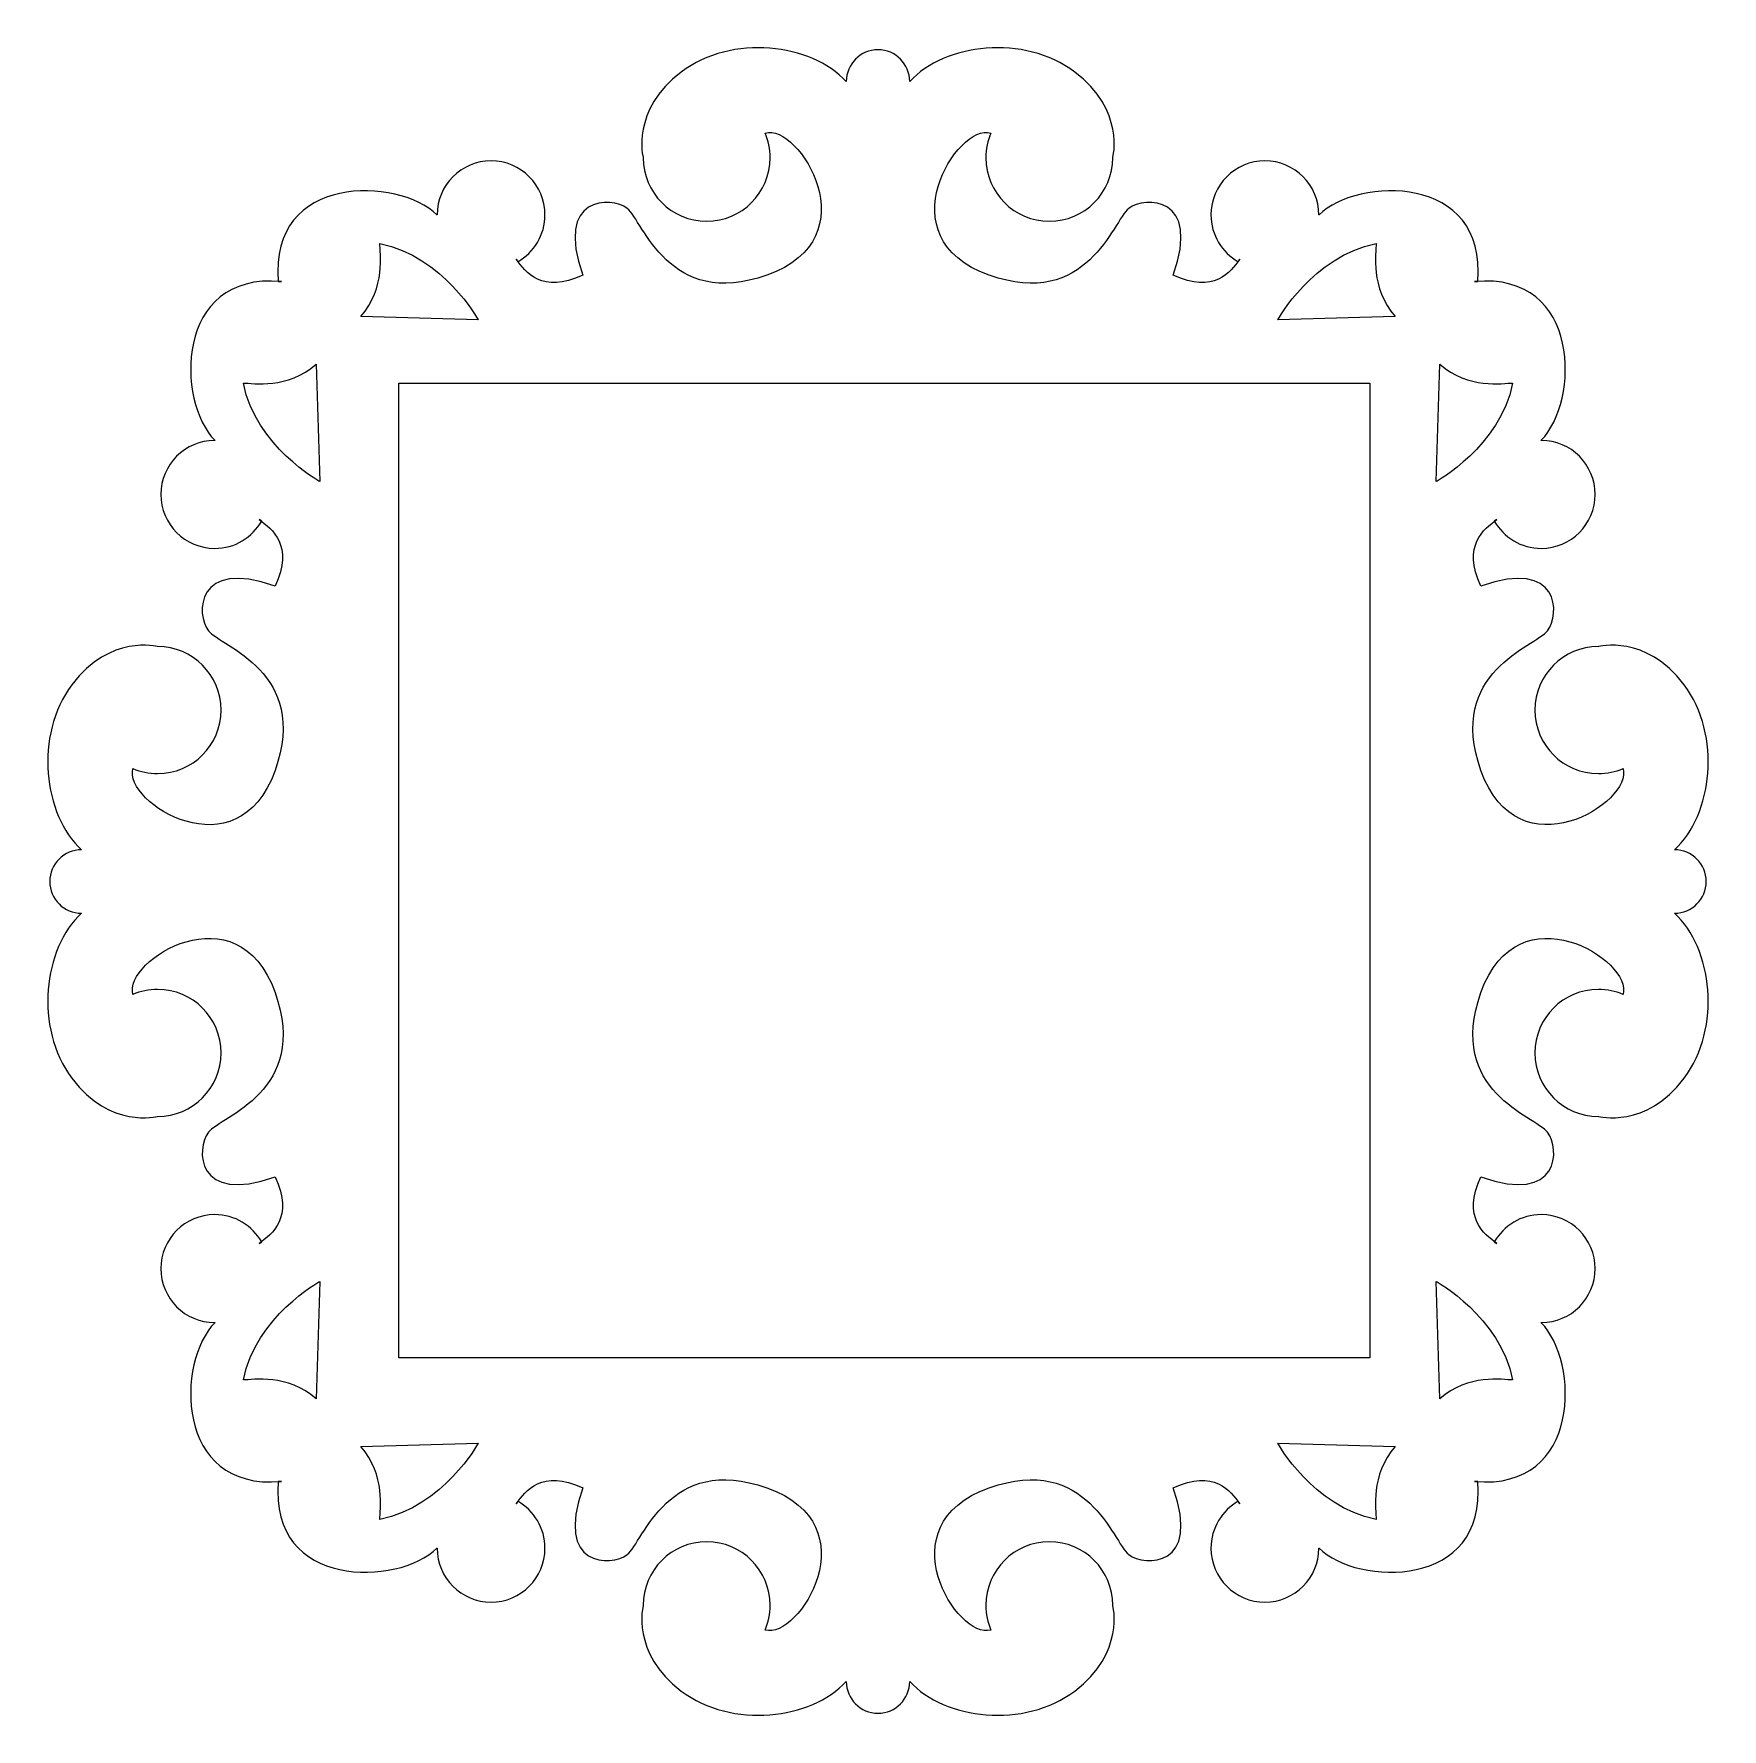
# Model space of a CAD drawing. Header units: centimetres. Extents: x -9.2 to 9.2, y -9.3 to 9.3.
import ezdxf

# ---------------------------------------------------------------- set-up
doc = ezdxf.new("R2010")
doc.units = ezdxf.units.CM
doc.header["$MEASUREMENT"] = 0
doc.layers.add('Camada 1', color=7, linetype='Continuous')

msp = doc.modelspace()

# ---------------------------------------------------------------- linework, layer by layer
at = {"layer": 'Camada 1'}
for points, knots in [([(9.06769, -0.00001), (9.06769, -0.19189), (8.91217, -0.34751), (8.72029, -0.34751), (8.72029, -0.34751), (9.13719, -0.72959), (9.24149, -1.5983), (8.82448, -2.15409), (8.82448, -2.15409), (8.40758, -2.70987), (7.8864, -2.57099), (7.8864, -2.57099), (7.8864, -2.57099), (7.50262, -2.57099), (7.1915, -2.25984), (7.1915, -1.87609), (7.1915, -1.87609), (7.1915, -1.49234), (7.50262, -1.18119), (7.8864, -1.18119), (7.8864, -1.18119), (7.98239, -1.18119), (8.0738, -1.20061), (8.15691, -1.23575), (8.15691, -1.23575), (8.26859, -0.86861), (7.00743, -0.07045), (6.6009, -1.21601), (6.6009, -1.21601), (6.21882, -2.293), (7.19161, -2.57089), (7.33049, -2.74467), (7.33049, -2.74467), (7.4695, -2.91837), (7.4695, -3.54376), (6.6009, -3.23108), (6.6009, -3.23108), (6.39251, -3.68267), (6.63569, -3.85637), (6.7747, -3.96067), (6.7747, -3.96067), (6.7747, -3.96067), (6.74747, -3.94458), (6.74747, -3.94458), (6.74747, -3.94458), (6.8491, -3.76609), (7.04108, -3.64579), (7.26108, -3.64579), (7.26108, -3.64579), (7.58718, -3.64579), (7.85168, -3.91019), (7.85168, -4.23637), (7.85168, -4.23637), (7.85168, -4.56257), (7.58718, -4.82697), (7.26108, -4.82697), (7.26108, -4.82697), (7.26108, -4.82697), (7.26108, -4.82925), (7.26108, -4.82925), (7.26108, -4.82925), (7.67798, -5.24615), (7.71278, -6.67064), (6.53149, -6.56632), (6.53149, -6.56632), (6.53149, -6.56632), (6.56628, -6.56621), (6.56628, -6.56621), (6.56628, -6.56621), (6.67058, -7.7476), (5.24611, -7.7127), (4.82921, -7.2959), (4.82921, -7.2959), (4.82921, -7.2959), (4.82695, -7.2959), (4.82695, -7.2959), (4.82695, -7.2959), (4.82695, -7.622), (4.56255, -7.88637), (4.23637, -7.88637), (4.23637, -7.88637), (3.91017, -7.88637), (3.64577, -7.622), (3.64577, -7.2959), (3.64577, -7.2959), (3.64577, -7.07587), (3.76608, -6.88389), (3.94456, -6.78229), (3.94456, -6.78229), (3.94456, -6.78229), (3.96065, -6.80949), (3.96065, -6.80949), (3.96065, -6.80949), (3.85635, -6.6705), (3.68265, -6.42719), (3.23106, -6.63571), (3.23106, -6.63571), (3.54374, -7.50428), (2.91838, -7.50428), (2.74465, -7.3653), (2.74465, -7.3653), (2.57087, -7.22629), (2.29298, -6.25349), (1.21599, -6.63571), (1.21599, -6.63571), (0.07042, -7.04222), (0.86859, -8.30338), (1.23573, -8.19172), (1.23573, -8.19172), (1.20062, -8.10848), (1.18117, -8.01707), (1.18117, -7.92118), (1.18117, -7.92118), (1.18117, -7.53743), (1.49232, -7.22628), (1.87607, -7.22628), (1.87607, -7.22628), (2.25982, -7.22628), (2.57097, -7.53743), (2.57097, -7.92118), (2.57097, -7.92118), (2.57097, -7.92118), (2.70988, -8.44238), (2.15407, -8.85926), (2.15407, -8.85926), (1.59829, -9.27616), (0.72958, -9.17197), (0.34749, -8.75507), (0.34749, -8.75507), (0.34749, -8.94684), (0.19189, -9.10247), (0.00001, -9.10247), (0.00001, -9.10247), (-0.19187, -9.10247), (-0.34749, -8.94684), (-0.34749, -8.75507), (-0.34749, -8.75507), (-0.72957, -9.17197), (-1.59828, -9.27614), (-2.15407, -8.85926), (-2.15407, -8.85926), (-2.70985, -8.44238), (-2.57095, -7.92118), (-2.57095, -7.92118), (-2.57095, -7.92118), (-2.57095, -7.53743), (-2.25983, -7.22628), (-1.87605, -7.22628), (-1.87605, -7.22628), (-1.4923, -7.22628), (-1.18115, -7.53743), (-1.18115, -7.92118), (-1.18115, -7.92118), (-1.18115, -8.01707), (-1.20057, -8.10848), (-1.23571, -8.19172), (-1.23571, -8.19172), (-0.86857, -8.3034), (-0.07043, -7.04224), (-1.21597, -6.63571), (-1.21597, -6.63571), (-2.29296, -6.25352), (-2.57085, -7.22629), (-2.74465, -7.3653), (-2.74465, -7.3653), (-2.9184, -7.50429), (-3.54374, -7.50429), (-3.23103, -6.63571), (-3.23103, -6.63571), (-3.68267, -6.42719), (-3.85637, -6.6705), (-3.96062, -6.80949), (-3.96062, -6.80949), (-3.96062, -6.80949), (-3.94459, -6.78229), (-3.94459, -6.78229), (-3.94459, -6.78229), (-3.7661, -6.88389), (-3.64577, -7.07587), (-3.64577, -7.2959), (-3.64577, -7.2959), (-3.64577, -7.622), (-3.91017, -7.88637), (-4.23637, -7.88637), (-4.23637, -7.88637), (-4.56257, -7.88637), (-4.82695, -7.622), (-4.82695, -7.2959), (-4.82695, -7.2959), (-4.82695, -7.2959), (-4.8292, -7.2959), (-4.8292, -7.2959), (-4.8292, -7.2959), (-5.2461, -7.7127), (-6.67057, -7.7476), (-6.56632, -6.56621), (-6.56632, -6.56621), (-6.56632, -6.56621), (-6.53147, -6.56632), (-6.53147, -6.56632), (-6.53147, -6.56632), (-7.71276, -6.67062), (-7.67796, -5.24615), (-7.26106, -4.82925), (-7.26106, -4.82925), (-7.26106, -4.82925), (-7.26106, -4.82697), (-7.26106, -4.82697), (-7.26106, -4.82697), (-7.58721, -4.82697), (-7.85166, -4.56257), (-7.85166, -4.23637), (-7.85166, -4.23637), (-7.85166, -3.91019), (-7.58721, -3.64579), (-7.26106, -3.64579), (-7.26106, -3.64579), (-7.04103, -3.64579), (-6.8491, -3.7661), (-6.7475, -3.94458), (-6.7475, -3.94458), (-6.7475, -3.94458), (-6.77467, -3.96067), (-6.77467, -3.96067), (-6.77467, -3.96067), (-6.63574, -3.85637), (-6.39248, -3.68267), (-6.60092, -3.23108), (-6.60092, -3.23108), (-7.46952, -3.54376), (-7.46947, -2.9184), (-7.33051, -2.74467), (-7.33051, -2.74467), (-7.19155, -2.57089), (-6.21876, -2.293), (-6.60092, -1.21601), (-6.60092, -1.21601), (-7.00737, -0.07044), (-8.26859, -0.86861), (-8.15693, -1.23575), (-8.15693, -1.23575), (-8.07377, -1.20064), (-7.98233, -1.18119), (-7.88639, -1.18119), (-7.88639, -1.18119), (-7.50264, -1.18119), (-7.19149, -1.49234), (-7.19149, -1.87609), (-7.19149, -1.87609), (-7.19149, -2.25984), (-7.50264, -2.57099), (-7.88639, -2.57099), (-7.88639, -2.57099), (-7.88639, -2.57099), (-8.40754, -2.70987), (-8.8245, -2.15409), (-8.8245, -2.15409), (-9.24143, -1.59831), (-9.13718, -0.7296), (-8.72025, -0.34751), (-8.72025, -0.34751), (-8.91213, -0.34751), (-9.0677, -0.19188), (-9.0677, -0.00001), (-9.0677, -0.00001), (-9.0677, 0.19186), (-8.91215, 0.34749), (-8.72025, 0.34749), (-8.72025, 0.34749), (-9.13721, 0.72957), (-9.24145, 1.59825), (-8.8245, 2.15407), (-8.8245, 2.15407), (-8.40756, 2.70985), (-7.88644, 2.57097), (-7.88644, 2.57097), (-7.88644, 2.57097), (-7.50269, 2.57097), (-7.19154, 2.25982), (-7.19154, 1.87607), (-7.19154, 1.87607), (-7.19154, 1.49232), (-7.50269, 1.18117), (-7.88644, 1.18117), (-7.88644, 1.18117), (-7.98238, 1.18117), (-8.07382, 1.20059), (-8.15698, 1.2357), (-8.15698, 1.2357), (-8.26866, 0.86859), (-7.00742, 0.07042), (-6.60097, 1.21596), (-6.60097, 1.21596), (-6.21883, 2.29295), (-7.1916, 2.57084), (-7.33056, 2.74464), (-7.33056, 2.74464), (-7.46949, 2.91834), (-7.46955, 3.54373), (-6.60097, 3.23102), (-6.60097, 3.23102), (-6.39253, 3.68261), (-6.63576, 3.85631), (-6.77472, 3.96061), (-6.77472, 3.96061), (-6.77472, 3.96061), (-6.74755, 3.9445), (-6.74755, 3.9445), (-6.74755, 3.9445), (-6.84915, 3.76601), (-7.04108, 3.64573), (-7.26111, 3.64573), (-7.26111, 3.64573), (-7.58726, 3.64573), (-7.85171, 3.9101), (-7.85171, 4.23631), (-7.85171, 4.23631), (-7.85171, 4.56252), (-7.58726, 4.82691), (-7.26111, 4.82691), (-7.26111, 4.82691), (-7.26111, 4.82691), (-7.26111, 4.82919), (-7.26111, 4.82919), (-7.26111, 4.82919), (-7.678, 5.24612), (-7.71279, 6.67061), (-6.5315, 6.56631), (-6.5315, 6.56631), (-6.5315, 6.56631), (-6.56635, 6.56626), (-6.56635, 6.56626), (-6.56635, 6.56626), (-6.6706, 7.74755), (-5.24613, 7.71275), (-4.82923, 7.29585), (-4.82923, 7.29585), (-4.82923, 7.29585), (-4.82695, 7.29585), (-4.82695, 7.29585), (-4.82695, 7.29585), (-4.82695, 7.622), (-4.56255, 7.88645), (-4.23637, 7.88645), (-4.23637, 7.88645), (-3.91017, 7.88645), (-3.64577, 7.622), (-3.64577, 7.29585), (-3.64577, 7.29585), (-3.64577, 7.07582), (-3.76613, 6.88389), (-3.94459, 6.78229), (-3.94459, 6.78229), (-3.94459, 6.78229), (-3.96062, 6.80946), (-3.96062, 6.80946), (-3.96062, 6.80946), (-3.85637, 6.67053), (-3.68268, 6.42727), (-3.23103, 6.63571), (-3.23103, 6.63571), (-3.54374, 7.50431), (-2.9184, 7.50426), (-2.74465, 7.3653), (-2.74465, 7.3653), (-2.57085, 7.22637), (-2.29295, 6.25355), (-1.21597, 6.63571), (-1.21597, 6.63571), (-0.07043, 7.04216), (-0.86857, 8.30338), (-1.23571, 8.19172), (-1.23571, 8.19172), (-1.2006, 8.10856), (-1.18115, 8.01715), (-1.18115, 7.92121), (-1.18115, 7.92121), (-1.18115, 7.53746), (-1.4923, 7.22631), (-1.87605, 7.22631), (-1.87605, 7.22631), (-2.2598, 7.22631), (-2.57095, 7.53743), (-2.57095, 7.92121), (-2.57095, 7.92121), (-2.57095, 7.92121), (-2.70986, 8.44233), (-2.15407, 8.85929), (-2.15407, 8.85929), (-1.59829, 9.27625), (-0.72958, 9.17197), (-0.34749, 8.75504), (-0.34749, 8.75504), (-0.34749, 8.94692), (-0.19186, 9.10249), (0.00001, 9.10249), (0.00001, 9.10249), (0.19189, 9.10249), (0.34749, 8.94691), (0.34749, 8.75504), (0.34749, 8.75504), (0.72957, 9.17197), (1.59828, 9.27624), (2.15407, 8.85929), (2.15407, 8.85929), (2.70988, 8.44233), (2.57097, 7.92121), (2.57097, 7.92121), (2.57097, 7.92121), (2.57097, 7.53746), (2.25982, 7.22631), (1.87607, 7.22631), (1.87607, 7.22631), (1.49232, 7.22631), (1.18117, 7.53743), (1.18117, 7.92121), (1.18117, 7.92121), (1.18117, 8.01715), (1.20059, 8.10856), (1.23573, 8.19172), (1.23573, 8.19172), (0.86859, 8.3034), (0.07043, 7.04216), (1.21599, 6.63571), (1.21599, 6.63571), (2.29298, 6.25357), (2.57087, 7.22637), (2.74465, 7.3653), (2.74465, 7.3653), (2.91835, 7.50423), (3.54374, 7.50429), (3.23106, 6.63571), (3.23106, 6.63571), (3.68265, 6.42727), (3.85635, 6.6705), (3.96065, 6.80946), (3.96065, 6.80946), (3.96065, 6.80946), (3.94456, 6.78229), (3.94456, 6.78229), (3.94456, 6.78229), (3.76607, 6.88389), (3.64577, 7.07582), (3.64577, 7.29585), (3.64577, 7.29585), (3.64577, 7.622), (3.91017, 7.88645), (4.23637, 7.88645), (4.23637, 7.88645), (4.56255, 7.88645), (4.82695, 7.622), (4.82695, 7.29585), (4.82695, 7.29585), (4.82695, 7.29585), (4.8292, 7.29585), (4.8292, 7.29585), (4.8292, 7.29585), (5.2461, 7.71275), (6.67059, 7.74755), (6.56627, 6.56626), (6.56627, 6.56626), (6.56627, 6.56626), (6.53148, 6.56631), (6.53148, 6.56631), (6.53148, 6.56631), (7.71277, 6.67061), (7.67797, 5.24612), (7.26107, 4.82924), (7.26107, 4.82924), (7.26107, 4.82924), (7.26107, 4.82696), (7.26107, 4.82696), (7.26107, 4.82696), (7.58717, 4.82696), (7.85167, 4.56256), (7.85167, 4.23636), (7.85167, 4.23636), (7.85167, 3.91016), (7.58717, 3.64578), (7.26107, 3.64578), (7.26107, 3.64578), (7.04107, 3.64578), (6.84909, 3.76606), (6.74746, 3.94455), (6.74746, 3.94455), (6.74746, 3.94455), (6.77469, 3.96066), (6.77469, 3.96066), (6.77469, 3.96066), (6.63568, 3.85636), (6.3925, 3.68266), (6.60089, 3.23107), (6.60089, 3.23107), (7.46949, 3.54375), (7.46949, 2.91839), (7.33048, 2.74469), (7.33048, 2.74469), (7.1916, 2.57089), (6.21878, 2.29299), (6.60089, 1.21601), (6.60089, 1.21601), (7.0074, 0.07047), (8.26856, 0.86861), (8.1569, 1.23575), (8.1569, 1.23575), (8.07379, 1.20064), (7.98238, 1.18122), (7.88639, 1.18122), (7.88639, 1.18122), (7.50261, 1.18122), (7.19149, 1.49234), (7.19149, 1.87612), (7.19149, 1.87612), (7.19149, 2.25987), (7.50261, 2.57102), (7.88639, 2.57102), (7.88639, 2.57102), (7.88639, 2.57102), (8.40757, 2.70993), (8.82447, 2.15412), (8.82447, 2.15412), (9.24148, 1.59834), (9.13715, 0.72963), (8.72028, 0.34754), (8.72028, 0.34754), (8.91217, 0.34749), (9.06769, 0.19186), (9.06769, -0.00001)], [0, 0, 0, 0, 0.0075188, 0.0075188, 0.0075188, 0.0075188, 0.01503759, 0.01503759, 0.01503759, 0.01503759, 0.02255639, 0.02255639, 0.02255639, 0.02255639, 0.03007519, 0.03007519, 0.03007519, 0.03007519, 0.03759398, 0.03759398, 0.03759398, 0.03759398, 0.04511278, 0.04511278, 0.04511278, 0.04511278, 0.05263158, 0.05263158, 0.05263158, 0.05263158, 0.06015038, 0.06015038, 0.06015038, 0.06015038, 0.06766917, 0.06766917, 0.06766917, 0.06766917, 0.07518797, 0.07518797, 0.07518797, 0.07518797, 0.08270677, 0.08270677, 0.08270677, 0.08270677, 0.09022556, 0.09022556, 0.09022556, 0.09022556, 0.09774436, 0.09774436, 0.09774436, 0.09774436, 0.10526316, 0.10526316, 0.10526316, 0.10526316, 0.11278195, 0.11278195, 0.11278195, 0.11278195, 0.12030075, 0.12030075, 0.12030075, 0.12030075, 0.12781955, 0.12781955, 0.12781955, 0.12781955, 0.13533835, 0.13533835, 0.13533835, 0.13533835, 0.14285714, 0.14285714, 0.14285714, 0.14285714, 0.15037594, 0.15037594, 0.15037594, 0.15037594, 0.15789474, 0.15789474, 0.15789474, 0.15789474, 0.16541353, 0.16541353, 0.16541353, 0.16541353, 0.17293233, 0.17293233, 0.17293233, 0.17293233, 0.18045113, 0.18045113, 0.18045113, 0.18045113, 0.18796992, 0.18796992, 0.18796992, 0.18796992, 0.19548872, 0.19548872, 0.19548872, 0.19548872, 0.20300752, 0.20300752, 0.20300752, 0.20300752, 0.21052632, 0.21052632, 0.21052632, 0.21052632, 0.21804511, 0.21804511, 0.21804511, 0.21804511, 0.22556391, 0.22556391, 0.22556391, 0.22556391, 0.23308271, 0.23308271, 0.23308271, 0.23308271, 0.2406015, 0.2406015, 0.2406015, 0.2406015, 0.2481203, 0.2481203, 0.2481203, 0.2481203, 0.2556391, 0.2556391, 0.2556391, 0.2556391, 0.26315789, 0.26315789, 0.26315789, 0.26315789, 0.27067669, 0.27067669, 0.27067669, 0.27067669, 0.27819549, 0.27819549, 0.27819549, 0.27819549, 0.28571429, 0.28571429, 0.28571429, 0.28571429, 0.29323308, 0.29323308, 0.29323308, 0.29323308, 0.30075188, 0.30075188, 0.30075188, 0.30075188, 0.30827068, 0.30827068, 0.30827068, 0.30827068, 0.31578947, 0.31578947, 0.31578947, 0.31578947, 0.32330827, 0.32330827, 0.32330827, 0.32330827, 0.33082707, 0.33082707, 0.33082707, 0.33082707, 0.33834586, 0.33834586, 0.33834586, 0.33834586, 0.34586466, 0.34586466, 0.34586466, 0.34586466, 0.35338346, 0.35338346, 0.35338346, 0.35338346, 0.36090226, 0.36090226, 0.36090226, 0.36090226, 0.36842105, 0.36842105, 0.36842105, 0.36842105, 0.37593985, 0.37593985, 0.37593985, 0.37593985, 0.38345865, 0.38345865, 0.38345865, 0.38345865, 0.39097744, 0.39097744, 0.39097744, 0.39097744, 0.39849624, 0.39849624, 0.39849624, 0.39849624, 0.40601504, 0.40601504, 0.40601504, 0.40601504, 0.41353383, 0.41353383, 0.41353383, 0.41353383, 0.42105263, 0.42105263, 0.42105263, 0.42105263, 0.42857143, 0.42857143, 0.42857143, 0.42857143, 0.43609023, 0.43609023, 0.43609023, 0.43609023, 0.44360902, 0.44360902, 0.44360902, 0.44360902, 0.45112782, 0.45112782, 0.45112782, 0.45112782, 0.45864662, 0.45864662, 0.45864662, 0.45864662, 0.46616541, 0.46616541, 0.46616541, 0.46616541, 0.47368421, 0.47368421, 0.47368421, 0.47368421, 0.48120301, 0.48120301, 0.48120301, 0.48120301, 0.4887218, 0.4887218, 0.4887218, 0.4887218, 0.4962406, 0.4962406, 0.4962406, 0.4962406, 0.5037594, 0.5037594, 0.5037594, 0.5037594, 0.5112782, 0.5112782, 0.5112782, 0.5112782, 0.51879699, 0.51879699, 0.51879699, 0.51879699, 0.52631579, 0.52631579, 0.52631579, 0.52631579, 0.53383459, 0.53383459, 0.53383459, 0.53383459, 0.54135338, 0.54135338, 0.54135338, 0.54135338, 0.54887218, 0.54887218, 0.54887218, 0.54887218, 0.55639098, 0.55639098, 0.55639098, 0.55639098, 0.56390977, 0.56390977, 0.56390977, 0.56390977, 0.57142857, 0.57142857, 0.57142857, 0.57142857, 0.57894737, 0.57894737, 0.57894737, 0.57894737, 0.58646617, 0.58646617, 0.58646617, 0.58646617, 0.59398496, 0.59398496, 0.59398496, 0.59398496, 0.60150376, 0.60150376, 0.60150376, 0.60150376, 0.60902256, 0.60902256, 0.60902256, 0.60902256, 0.61654135, 0.61654135, 0.61654135, 0.61654135, 0.62406015, 0.62406015, 0.62406015, 0.62406015, 0.63157895, 0.63157895, 0.63157895, 0.63157895, 0.63909774, 0.63909774, 0.63909774, 0.63909774, 0.64661654, 0.64661654, 0.64661654, 0.64661654, 0.65413534, 0.65413534, 0.65413534, 0.65413534, 0.66165414, 0.66165414, 0.66165414, 0.66165414, 0.66917293, 0.66917293, 0.66917293, 0.66917293, 0.67669173, 0.67669173, 0.67669173, 0.67669173, 0.68421053, 0.68421053, 0.68421053, 0.68421053, 0.69172932, 0.69172932, 0.69172932, 0.69172932, 0.69924812, 0.69924812, 0.69924812, 0.69924812, 0.70676692, 0.70676692, 0.70676692, 0.70676692, 0.71428571, 0.71428571, 0.71428571, 0.71428571, 0.72180451, 0.72180451, 0.72180451, 0.72180451, 0.72932331, 0.72932331, 0.72932331, 0.72932331, 0.73684211, 0.73684211, 0.73684211, 0.73684211, 0.7443609, 0.7443609, 0.7443609, 0.7443609, 0.7518797, 0.7518797, 0.7518797, 0.7518797, 0.7593985, 0.7593985, 0.7593985, 0.7593985, 0.76691729, 0.76691729, 0.76691729, 0.76691729, 0.77443609, 0.77443609, 0.77443609, 0.77443609, 0.78195489, 0.78195489, 0.78195489, 0.78195489, 0.78947368, 0.78947368, 0.78947368, 0.78947368, 0.79699248, 0.79699248, 0.79699248, 0.79699248, 0.80451128, 0.80451128, 0.80451128, 0.80451128, 0.81203008, 0.81203008, 0.81203008, 0.81203008, 0.81954887, 0.81954887, 0.81954887, 0.81954887, 0.82706767, 0.82706767, 0.82706767, 0.82706767, 0.83458647, 0.83458647, 0.83458647, 0.83458647, 0.84210526, 0.84210526, 0.84210526, 0.84210526, 0.84962406, 0.84962406, 0.84962406, 0.84962406, 0.85714286, 0.85714286, 0.85714286, 0.85714286, 0.86466165, 0.86466165, 0.86466165, 0.86466165, 0.87218045, 0.87218045, 0.87218045, 0.87218045, 0.87969925, 0.87969925, 0.87969925, 0.87969925, 0.88721805, 0.88721805, 0.88721805, 0.88721805, 0.89473684, 0.89473684, 0.89473684, 0.89473684, 0.90225564, 0.90225564, 0.90225564, 0.90225564, 0.90977444, 0.90977444, 0.90977444, 0.90977444, 0.91729323, 0.91729323, 0.91729323, 0.91729323, 0.92481203, 0.92481203, 0.92481203, 0.92481203, 0.93233083, 0.93233083, 0.93233083, 0.93233083, 0.93984962, 0.93984962, 0.93984962, 0.93984962, 0.94736842, 0.94736842, 0.94736842, 0.94736842, 0.95488722, 0.95488722, 0.95488722, 0.95488722, 0.96240602, 0.96240602, 0.96240602, 0.96240602, 0.96992481, 0.96992481, 0.96992481, 0.96992481, 0.97744361, 0.97744361, 0.97744361, 0.97744361, 0.98496241, 0.98496241, 0.98496241, 0.98496241, 1, 1, 1, 1]), ([(-4.37753, 6.14718), (-4.37753, 6.14718), (-4.75961, 6.8442), (-5.45457, 6.98316), (-5.45457, 6.98316), (-5.45457, 6.87891), (-5.38501, 6.49678), (-5.66306, 6.18407), (-5.66306, 6.18407), (-5.66306, 6.18407), (-4.37753, 6.14718), (-4.37753, 6.14718)], [0, 0, 0, 0, 0.25, 0.25, 0.25, 0.25, 0.5, 0.5, 0.5, 0.5, 1, 1, 1, 1]), ([(5.66304, 6.18407), (5.38504, 6.49675), (5.45455, 6.87892), (5.45455, 6.98316), (5.45455, 6.98316), (4.75965, 6.84423), (4.37756, 6.14718), (4.37756, 6.14718), (4.37756, 6.14718), (4.37756, 6.14718), (5.66304, 6.18407), (5.66304, 6.18407)], [0, 0, 0, 0, 0.25, 0.25, 0.25, 0.25, 0.5, 0.5, 0.5, 0.5, 1, 1, 1, 1]), ([(-6.14929, 5.66308), (-6.462, 5.38503), (-6.84414, 5.45459), (-6.94838, 5.45459), (-6.94838, 5.45459), (-6.80945, 4.75964), (-6.1124, 4.37755), (-6.1124, 4.37755), (-6.1124, 4.37755), (-6.1124, 4.37755), (-6.14929, 5.66308), (-6.14929, 5.66308)], [0, 0, 0, 0, 0.25, 0.25, 0.25, 0.25, 0.5, 0.5, 0.5, 0.5, 1, 1, 1, 1]), ([(6.11246, 4.37754), (6.11246, 4.37754), (6.80945, 4.75962), (6.94844, 5.45458), (6.94844, 5.45458), (6.84414, 5.45458), (6.46206, 5.38502), (6.14935, 5.66307), (6.14935, 5.66307), (6.14935, 5.66307), (6.11246, 4.37754), (6.11246, 4.37754)], [0, 0, 0, 0, 0.25, 0.25, 0.25, 0.25, 0.5, 0.5, 0.5, 0.5, 1, 1, 1, 1]), ([(5.38525, 5.45448), (5.38525, 5.45448), (-5.24603, 5.45448), (-5.24603, 5.45448), (-5.24603, 5.45448), (-5.24603, 5.45448), (-5.24603, -5.21154), (-5.24603, -5.21154), (-5.24603, -5.21154), (-5.24603, -5.21154), (5.38525, -5.21154), (5.38525, -5.21154), (5.38525, -5.21154), (5.38525, -5.21154), (5.38525, 5.45448), (5.38525, 5.45448)], [0, 0, 0, 0, 0.2, 0.2, 0.2, 0.2, 0.4, 0.4, 0.4, 0.4, 0.6, 0.6, 0.6, 0.6, 1, 1, 1, 1]), ([(-6.11243, -4.37754), (-6.11243, -4.37754), (-6.80945, -4.75962), (-6.94841, -5.45463), (-6.94841, -5.45463), (-6.84416, -5.45463), (-6.46203, -5.38504), (-6.14932, -5.66304), (-6.14932, -5.66304), (-6.14932, -5.66304), (-6.11243, -4.37754), (-6.11243, -4.37754)], [0, 0, 0, 0, 0.25, 0.25, 0.25, 0.25, 0.5, 0.5, 0.5, 0.5, 1, 1, 1, 1]), ([(6.14931, -5.66305), (6.46202, -5.38505), (6.84411, -5.45464), (6.9484, -5.45464), (6.9484, -5.45464), (6.80941, -4.75963), (6.11242, -4.37755), (6.11242, -4.37755), (6.11242, -4.37755), (6.11242, -4.37755), (6.14931, -5.66305), (6.14931, -5.66305)], [0, 0, 0, 0, 0.25, 0.25, 0.25, 0.25, 0.5, 0.5, 0.5, 0.5, 1, 1, 1, 1]), ([(-5.66306, -6.18412), (-5.38501, -6.4968), (-5.45457, -6.87892), (-5.45457, -6.98321), (-5.45457, -6.98321), (-4.75962, -6.8442), (-4.37753, -6.14713), (-4.37753, -6.14713), (-4.37753, -6.14713), (-4.37753, -6.14713), (-5.66306, -6.18412), (-5.66306, -6.18412)], [0, 0, 0, 0, 0.25, 0.25, 0.25, 0.25, 0.5, 0.5, 0.5, 0.5, 1, 1, 1, 1]), ([(4.37756, -6.14716), (4.37756, -6.14716), (4.75964, -6.84423), (5.45455, -6.98324), (5.45455, -6.98324), (5.45455, -6.87894), (5.38504, -6.49683), (5.66304, -6.18415), (5.66304, -6.18415), (5.66304, -6.18415), (4.37756, -6.14716), (4.37756, -6.14716)], [0, 0, 0, 0, 0.25, 0.25, 0.25, 0.25, 0.5, 0.5, 0.5, 0.5, 1, 1, 1, 1])]:
    msp.add_open_spline(points, degree=3, knots=knots, dxfattribs=at)

doc.saveas('drawing.dxf')
